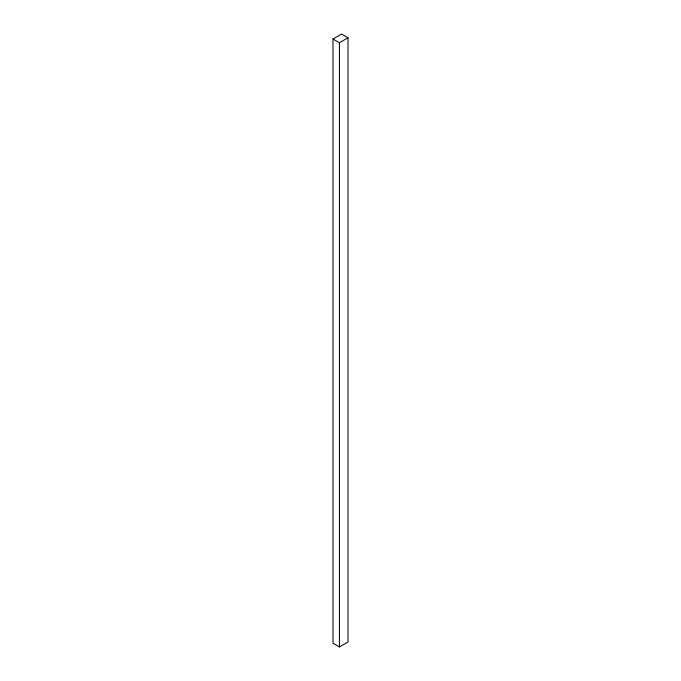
<?xml version="1.0" encoding="UTF-8"?>
<svg xmlns="http://www.w3.org/2000/svg" width="681" height="681" viewBox="0 0 681 681"><rect width="100%" height="100%" fill="white"/><g stroke="black" fill="none" stroke-linecap="round" stroke-linejoin="round"><path stroke-width="1.02" d="M332.992 39.004L341.573 34.05L348.008 37.761L348.008 641.996L339.427 646.95L332.992 643.239L332.992 39.004L339.427 42.716L348.008 37.761M339.427 42.716L339.427 646.95"/></g></svg>
